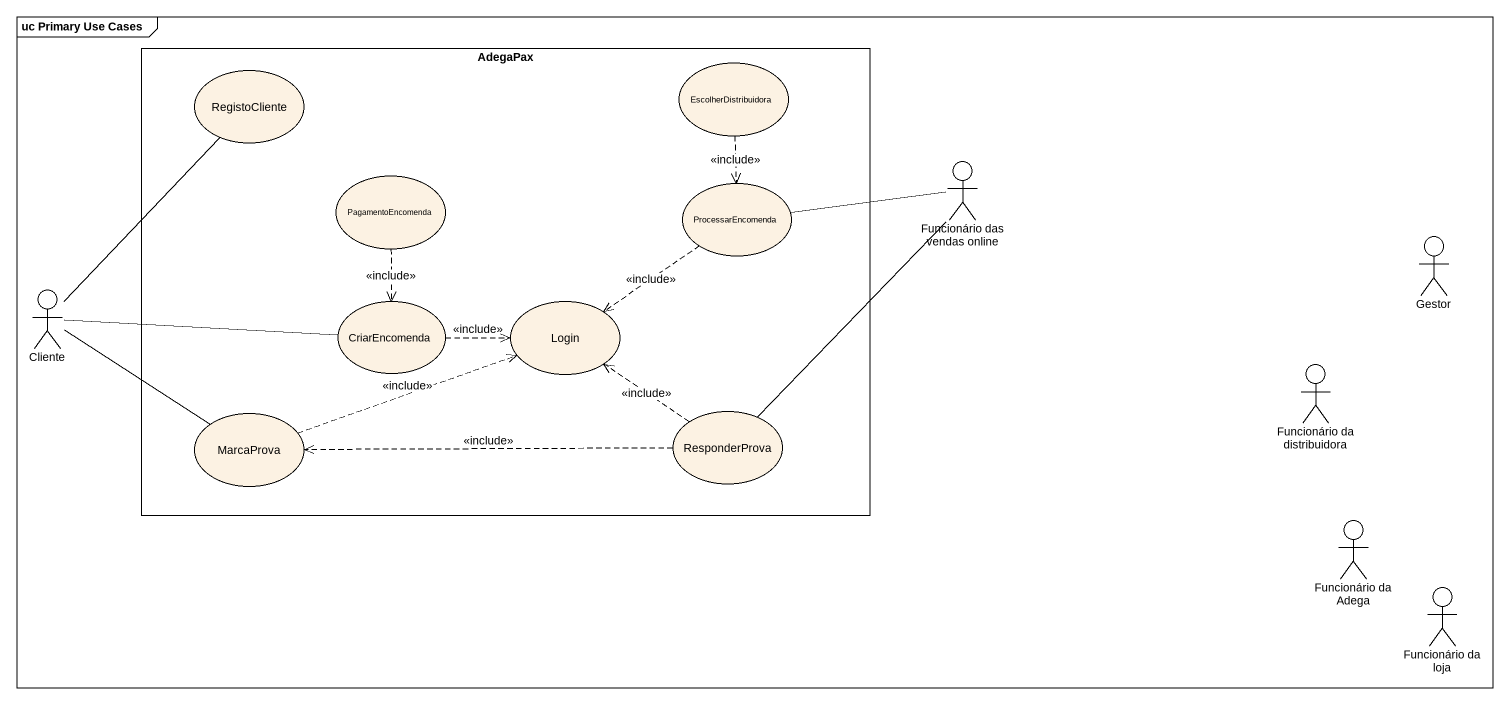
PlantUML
@startuml
mainframe uc Primary Use Cases
rectangle AdegaPax {
  usecase RegistoCliente
  usecase EscolherDistribuidora
  usecase PagamentoEncomenda
  usecase ProcessarEncomenda
  usecase CriarEncomenda
  usecase Login
  usecase MarcaProva
  usecase ResponderProva
}
actor "Funcionário das vendas online" as Funcionário_das_vendas
actor Gestor
actor Cliente
actor "Funcionário da distribuidora" as Funcionário_da_distribuidora
actor "Funcionário da Adega" as Funcionário_da_Adega
actor "Funcionário da loja" as Funcionário_da_loja
EscolherDistribuidora ..> ProcessarEncomenda : <<include>>
PagamentoEncomenda ..> CriarEncomenda : <<include>>
ProcessarEncomenda ..> Login : <<include>>
Funcionário_das_vendas -left- ProcessarEncomenda
Funcionário_das_vendas -- ResponderProva
Cliente -up- RegistoCliente
Cliente -right- CriarEncomenda
Cliente -right- MarcaProva
CriarEncomenda .right.> Login : <<include>>
MarcaProva .right.> Login : <<include>>
ResponderProva .up.> Login : <<include>>
ResponderProva .left.> MarcaProva : <<include>>
@enduml
